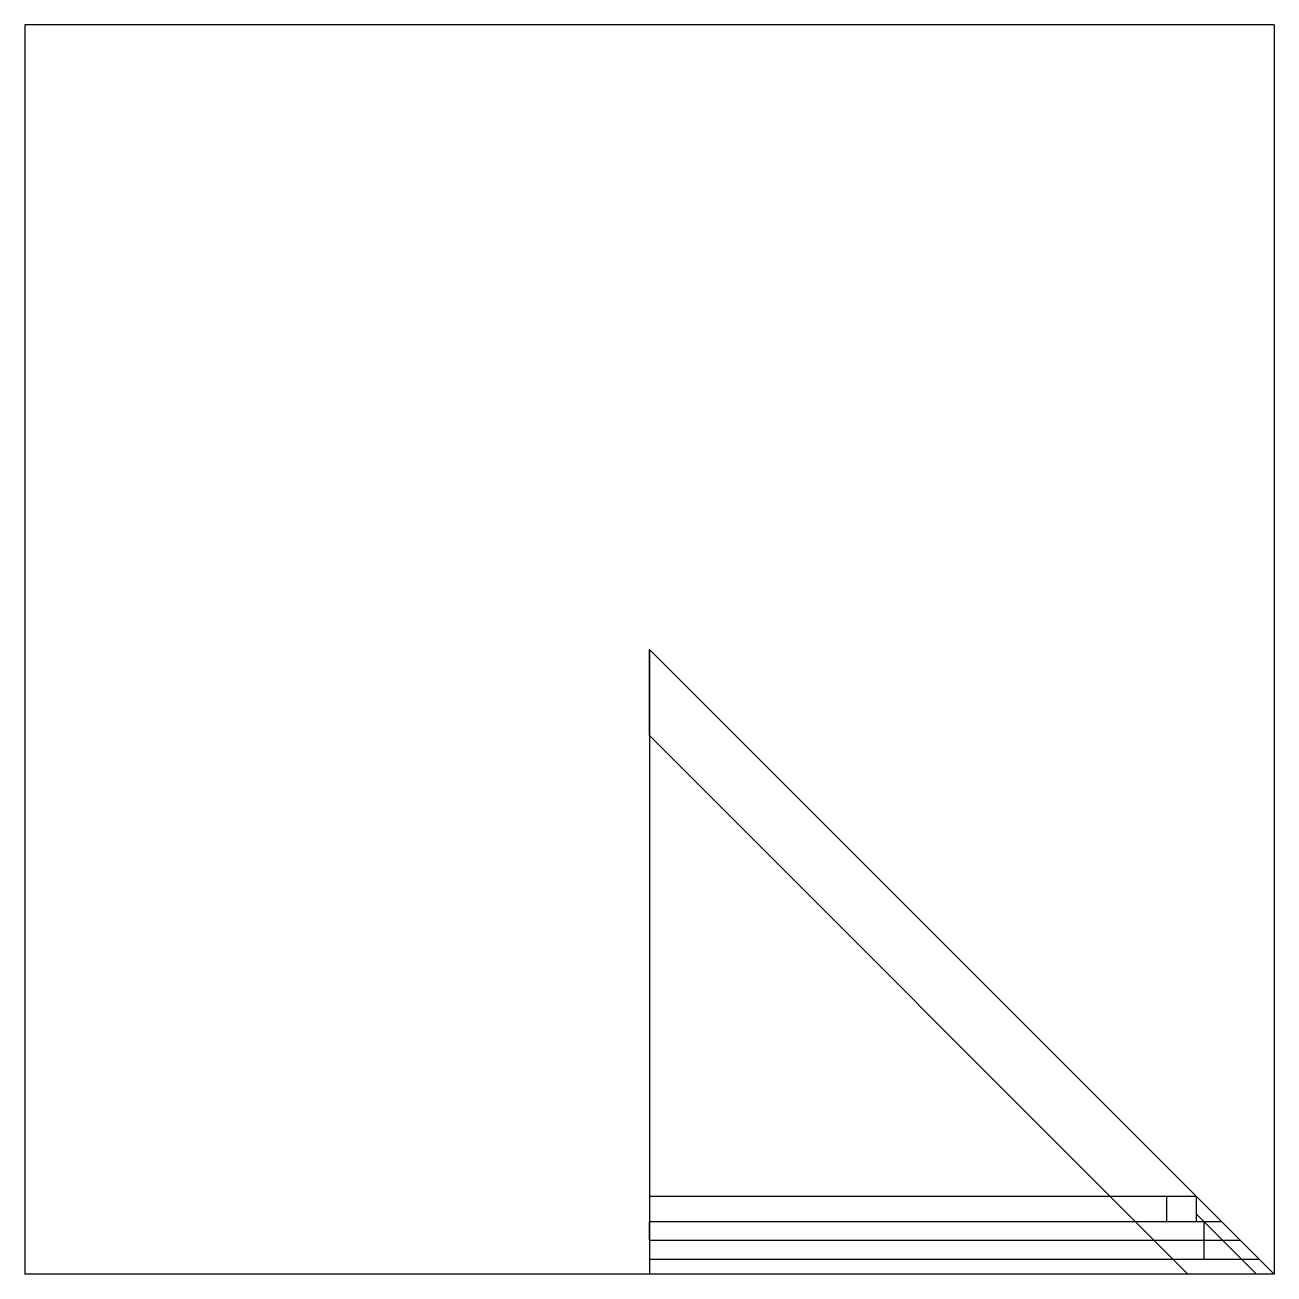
# Model space of a CAD drawing. Header units: millimetres. Extents: x -50 to 50, y -50 to 50.
import ezdxf

# ---------------------------------------------------------------- set-up
doc = ezdxf.new("R2010")
doc.units = ezdxf.units.MM

msp = doc.modelspace()

# ---------------------------------------------------------------- linework, layer by layer
for p, q in [((50, 50), (-50, 50)), ((-50, 50), (-50, -50)), ((50, 50), (50, -50)), ((0, 0), (50, -50)), ((0, -6.888892), (0, 0)), ((0, 0), (0, -50)), ((43.111108, -50), (0, -6.888892)), ((43.8, -43.8), (0, -43.8)), ((41.4, -43.8), (41.4, -45.8)), ((43.8, -45.8), (43.8, -43.8)), ((0, -47.3), (0, -45.8)), ((0, -45.8), (45.8, -45.8)), ((48.585786, -50), (43.8, -45.214214)), ((44.385786, -45.8), (44.385786, -48.8)), ((0, -47.3), (47.3, -47.3)), ((0, -47.3), (0, -48.8)), ((0, -48.8), (48.8, -48.8)), ((50, -50), (-50, -50))]:
    msp.add_line(p, q)

doc.saveas('drawing.dxf')
